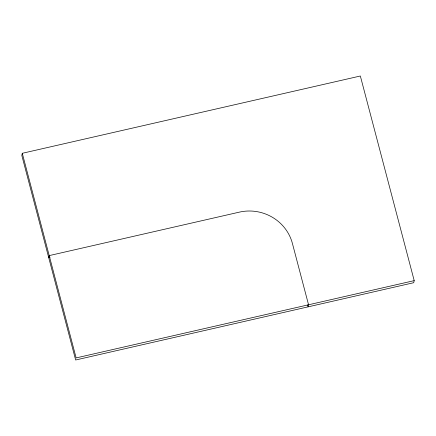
<?xml version="1.0" encoding="UTF-8"?>
<svg xmlns="http://www.w3.org/2000/svg" width="436" height="436" viewBox="0 0 436 436"><rect width="100%" height="100%" fill="white"/><g stroke="black" fill="none" stroke-linecap="round" stroke-linejoin="round"><path stroke-width="0.65" d="M22.28 153.292L21.8 155.369L75.657 359.994L413.72 282.708L414.2 280.631L360.343 76.006L22.28 153.292L76.136 357.918L414.2 280.631M50.053 257.376L48.728 257.681L49.208 255.605L239.369 212.13A43.693 41.96 13 0 1 292.398 243.397L308.557 304.78L308.078 306.862L307.56 304.9"/></g></svg>
